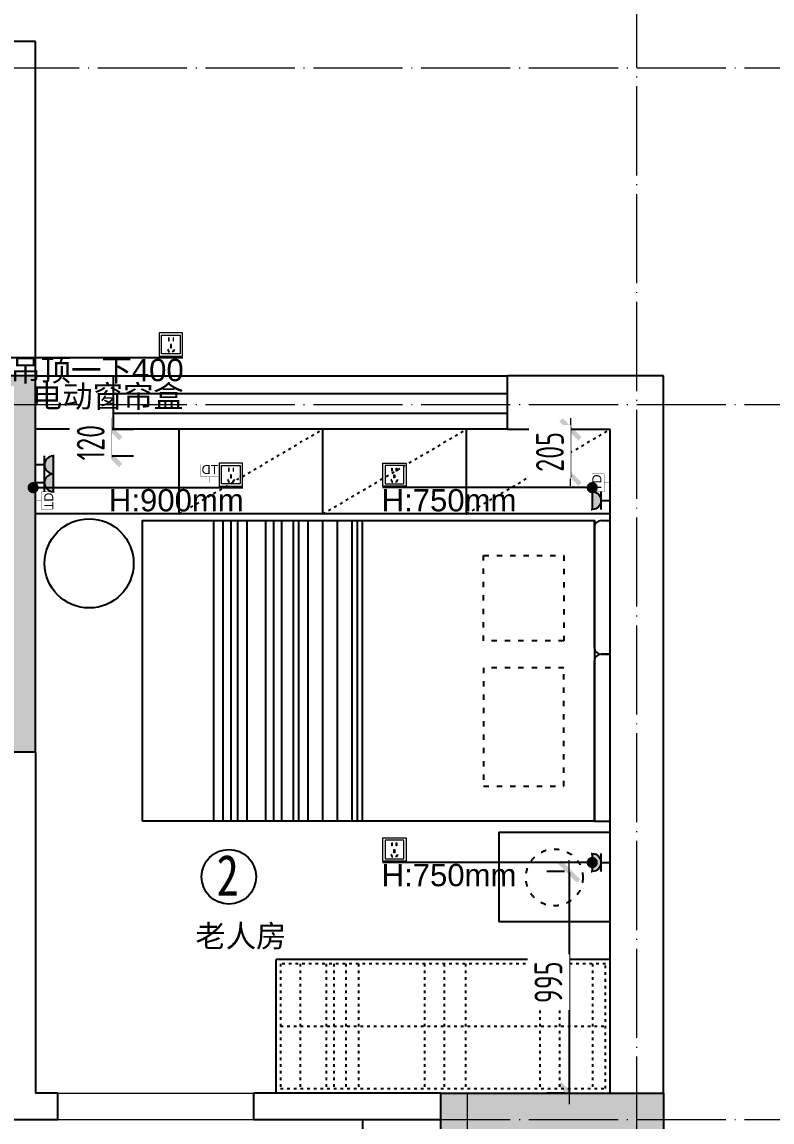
# Model space of a CAD drawing. Header units: inches. Extents: x -50945 to 250244, y -404780 to 18493.
# Drawn here: x 110858 to 114226, y -280189 to -275250 of the extents above; entities that cross this region are included whole.
import ezdxf

# ---------------------------------------------------------------- set-up
doc = ezdxf.new("R2010")
doc.units = ezdxf.units.IN
doc.header["$MEASUREMENT"] = 0
for name, pattern in [('ACAD_ISO03W100', [30, 12, -18]), ('DOTE', [2.42, 2, -0.2, 0.02, -0.2]), ('iGo户型优化10', [30, 12, -18])]:
    doc.linetypes.add(name, pattern=pattern)
for name, color, linetype, lineweight in [('0000插座', 1, 'Continuous', 25), ('0000照明', 241, 'Continuous', 25), ('天棚材质标注', 2, 'Continuous', 5), ('门', 65, 'Continuous', 13)]:
    doc.layers.add(name, color=color, linetype=linetype, lineweight=lineweight)
for name, color, linetype in [('D-ARCHI', 250, 'Continuous'), ('EVH 立面填充', 8, 'Continuous'), ('IBS-003-建筑窗框', 3, 'Continuous'), ('IBS-182-原建筑非承重墙', 150, 'Continuous'), ('IBS-200-原建筑承重墙柱', 200, 'Continuous'), ('IBS-63-原建筑窗', 63, 'Continuous'), ('IDS-040-固定高家具', 40, 'Continuous'), ('IFF-51-活动家具', 51, 'Continuous'), ('房间编号', 50, 'Continuous')]:
    doc.layers.add(name, color=color, linetype=linetype)
doc.styles.add('ARI', font='', dxfattribs={"width": 0.8, "height": 200})
doc.styles.add('HBA-DIMT', font='ARCHS.SHX', dxfattribs={"width": 0.8})
doc.styles.add('MtXpl_Arial_Unicode_', font='Arial Unicode.ttf')
doc.styles.get("Standard").update_dxf_attribs({"font": 'Arial.ttf'})
doc.styles.get('ARI').set_extended_font_data('SimSun')
doc.dimstyles.new('HBA_40', dxfattribs={"dimscale": 50, "dimtxt": 2.5, "dimasz": 0.1, "dimexe": 2, "dimexo": 2.5, "dimgap": 0.6, "dimtad": 1, "dimdec": 0, "dimrnd": 5, "dimzin": 0, "dimtxsty": 'HBA-DIMT', "dimblk": 'HBA_DIMENSION_TICK', "dimblk1": 'HBA_DIMENSION_TICK', "dimblk2": 'HBA_DIMENSION_TICK', "dimcen": 0.125, "dimclrd": 44, "dimclre": 44, "dimclrt": 2, "dimadec": 0, "dimazin": 0, "dimtfac": 1, "dimtdec": 0, "dimtix": 1, "dimtmove": 1, "dimatfit": 3, "dimldrblk": 'HBA_Leader_Dot', "dimfxl": 0, "dimtvp": 1, "dimtfill": 1, "dimtolj": 1, "dimtzin": 0, "dimarcsym": 0})

# ---------------------------------------------------------------- blocks, each defined once
blk = doc.blocks.new('_LINKPT1')
blk.add_line((0, 0), (0, 0))
blk = doc.blocks.new('M_X23')
for p, q in [((-0.5, 1.05), (-0.5, 1)), ((-0.5, 1), (0.5, 1)), ((0.5, 1.05), (0.5, 1)), ((0.5, 0.5), (-0.5, 0.5)), ((0, 0.5), (0, 0))]:
    blk.add_line(p, q)
blk.add_arc((0, 1), 0.5, 180, 0)
for points in [[(0.433, 0.75), (-0.433, 0.75), (0.5, 1), (-0.5, 1)], [(0.25, 0.567), (-0.25, 0.567), (0.433, 0.75), (-0.433, 0.75)], [(0, 0.5), (0, 0.5), (0.25, 0.567), (-0.25, 0.567)]]:
    blk.add_solid(points)
blk.add_blockref('_LINKPT1', (0.001, 0))
at = {"width": 0.8, "flags": 9}
blk.add_attdef('A', (0, 0), '', height=0.00002, dxfattribs=at)
blk = doc.blocks.new('HBA_DIMENSION_TICK')
at = {"color": 0, "linetype": 'ByBlock'}
for p, q in [((-10, 0), (0, 0)), ((0, 0), (10, 0))]:
    blk.add_line(p, q, dxfattribs=at)
at = {"color": 50, "linetype": 'ByBlock'}
blk.add_solid([(-10, -7), (-7, -10), (7, 10), (10, 7)], dxfattribs=at)
blk = doc.blocks.new('HBA_Leader_Dot')
at = {"color": 0, "linetype": 'ByBlock'}
blk.add_line((-5, 0), (-10, 0), dxfattribs=at)
at = {"color": 0, "linetype": 'ByBlock', "const_width": 5}
blk.add_lwpolyline([(-2.5, 0, 1), (2.5, 0, 1)], format="xyb", close=True, dxfattribs=at)
blk = doc.blocks.new('h46jtr')
at = {"lineweight": 0}
for points in [[(4759.4, 50.76), (4763.7, 50.76), (4763.7, 46.46), (4759.4, 46.46)], [(4763.27, 50.33), (4759.83, 50.33), (4759.83, 46.89), (4763.27, 46.89)], [(4761.03, 49.83), (4761.14, 49.83), (4761.14, 49.26), (4761.03, 49.26)], [(4761.88, 49.83), (4762, 49.83), (4762, 49.26), (4761.88, 49.26)], [(4760.98, 47.68), (4760.86, 47.61), (4761.13, 47.16), (4761.24, 47.22)], [(4761.44, 48.58), (4761.59, 48.58), (4761.59, 48), (4761.44, 48)], [(4762.05, 47.68), (4762.16, 47.61), (4761.9, 47.16), (4761.79, 47.22)]]:
    blk.add_lwpolyline(points, close=True, dxfattribs=at)
blk = doc.blocks.new('*D769')
at = {"layer": 'Defpoints', "color": 0, "transparency": 16777216}
for p in [(113403.4, -277078.6), (113419.1, -277282)]:
    blk.add_point(p, dxfattribs=at)
at = {"layer": '天棚材质标注', "color": 44, "lineweight": -2, "transparency": 16777216}
for p, q in [((113278.4, -277078.6), (113221.2, -277078.6)), ((113321.2, -277073.6), (113321.2, -277068.6)), ((113321.2, -277282), (113321.2, -277078.6)), ((113294.1, -277282), (113221.2, -277282)), ((113321.2, -277287), (113321.2, -277292))]:
    blk.add_line(p, q, dxfattribs=at)
at = {"layer": '天棚材质标注', "color": 44, "lineweight": -2, "transparency": 16777216, "xscale": 5, "yscale": 5, "zscale": 5}
for p, rotation in [((113321.2, -277078.6), 270), ((113321.2, -277282), 90)]:
    blk.add_blockref('HBA_DIMENSION_TICK', p, dxfattribs=dict(at, rotation=rotation))
at = {"layer": '天棚材质标注', "color": 2, "transparency": 16777216, "insert": (113228.7, -277180.3), "char_height": 125, "attachment_point": 5, "rotation": 90, "style": 'HBA-DIMT', "bg_fill": 3, "box_fill_scale": 1.25, "bg_fill_color": 256, "bg_fill_true_color": 13158600, "bg_fill_transparency": 0}
blk.add_mtext('\\A1;205', dxfattribs=at)
at = {"layer": 'Defpoints', "color": 0, "transparency": 16777216}
blk.add_point((113321.2, -277078.6), dxfattribs=at)
blk = doc.blocks.new('*D770')
at = {"layer": 'Defpoints', "color": 0, "transparency": 16777216}
for p in [(113418.5, -279063.8), (113314.4, -280058.6), (113418.5, -280058.6)]:
    blk.add_point(p, dxfattribs=at)
at = {"layer": '天棚材质标注', "color": 44, "lineweight": -2, "transparency": 16777216}
for p, q in [((113293.5, -279063.8), (113214.4, -279063.8)), ((113314.4, -279068.8), (113314.4, -280053.6)), ((113293.5, -280058.6), (113214.4, -280058.6))]:
    blk.add_line(p, q, dxfattribs=at)
at = {"layer": '天棚材质标注', "color": 44, "lineweight": -2, "transparency": 16777216, "xscale": 5, "yscale": 5, "zscale": 5}
for p, rotation in [((113314.4, -279063.8), 90), ((113314.4, -280058.6), 270)]:
    blk.add_blockref('HBA_DIMENSION_TICK', p, dxfattribs=dict(at, rotation=rotation))
at = {"layer": '天棚材质标注', "color": 2, "transparency": 16777216, "insert": (113221.9, -279561.2), "char_height": 125, "attachment_point": 5, "rotation": 90, "style": 'HBA-DIMT', "bg_fill": 3, "box_fill_scale": 1.25, "bg_fill_color": 256, "bg_fill_true_color": 13158600, "bg_fill_transparency": 0}
blk.add_mtext('\\A1;995', dxfattribs=at)
blk = doc.blocks.new('*D771')
at = {"layer": 'Defpoints', "color": 0, "transparency": 16777216}
for p in [(111002.8, -277078.6), (111002.8, -277198.7)]:
    blk.add_point(p, dxfattribs=at)
at = {"layer": '天棚材质标注', "color": 44, "lineweight": -2, "transparency": 16777216}
for p, q in [((111127.8, -277078.6), (111359.1, -277078.6)), ((111259.1, -277073.6), (111259.1, -277068.6)), ((111259.1, -277198.7), (111259.1, -277078.6)), ((111127.8, -277198.7), (111359.1, -277198.7)), ((111259.1, -277203.7), (111259.1, -277208.7))]:
    blk.add_line(p, q, dxfattribs=at)
at = {"layer": '天棚材质标注', "color": 44, "lineweight": -2, "transparency": 16777216, "xscale": 5, "yscale": 5, "zscale": 5}
for p, rotation in [((111259.1, -277078.6), 270), ((111259.1, -277198.7), 90)]:
    blk.add_blockref('HBA_DIMENSION_TICK', p, dxfattribs=dict(at, rotation=rotation))
at = {"layer": '天棚材质标注', "color": 2, "transparency": 16777216, "insert": (111166.6, -277138.7), "char_height": 125, "attachment_point": 5, "rotation": 90, "style": 'HBA-DIMT', "bg_fill": 3, "box_fill_scale": 1.25, "bg_fill_color": 256, "bg_fill_true_color": 13158600, "bg_fill_transparency": 0}
blk.add_mtext('\\A1;120', dxfattribs=at)
at = {"layer": 'Defpoints', "color": 0, "transparency": 16777216}
blk.add_point((111259.1, -277078.6), dxfattribs=at)
blk = doc.blocks.new('dther')
at = {"color": 1, "const_width": 2.65}
for points in [[(520867.8, -304442.5), (520949.1, -304442.5), (520949.1, -304503), (520988.8, -304503)], [(520867.8, -304563.5), (520949.1, -304563.5), (520949.1, -304503), (520988.8, -304503)]]:
    blk.add_lwpolyline(points, dxfattribs=at)
at = {"color": 1, "insert": (520899.6, -304503), "char_height": 60.38, "width": 110.385, "attachment_point": 5, "rotation": 90}
blk.add_mtext('{\\W1;TD}', dxfattribs=at)

msp = doc.modelspace()

# ---------------------------------------------------------------- hatches: boundary and pattern name
at = {"layer": 'EVH 立面填充'}
h = msp.add_hatch(color=256, dxfattribs=at)
h.dxf.hatch_style = 1
h.paths.add_polyline_path([(110698.67, -277078.62), (110698.67, -278528.62), (110918.67, -278528.62), (110918.67, -276838.62), (110488.67, -276838.62), (110488.67, -277078.62)])
h = msp.add_hatch(color=256, dxfattribs=at)
h.dxf.hatch_style = 1
h.paths.add_polyline_path([(112978.67, -280298.62), (113738.67, -280298.62), (113738.67, -280058.62), (112738.67, -280058.62), (112738.67, -283088.62), (112978.67, -283088.62)])

# ---------------------------------------------------------------- linework, layer by layer
at = {"layer": 'D-ARCHI', "color": 251, "linetype": 'DOTE', "lineweight": 5, "ltscale": 200}
for p, q in [((113618.67, -286586.95), (113618.67, -272638.38)), ((116438.67, -275458.38), (96111.41, -275458.38)), ((116438.67, -276968.62), (96098.67, -276968.62)), ((112858.67, -287586.95), (112858.67, -280058.62)), ((116438.67, -280178.62), (96111.41, -280178.62))]:
    msp.add_line(p, q, dxfattribs=at)
at = {"layer": 'IBS-003-建筑窗框', "color": 251, "ltscale": 10}
for p, q in [((110918.67, -275338.38), (105378.67, -275338.38)), ((110918.67, -276838.62), (110918.67, -275338.38)), ((111268.67, -276838.62), (113038.67, -276838.62)), ((113038.67, -277078.62), (111268.67, -277078.62))]:
    msp.add_line(p, q, dxfattribs=at)
at = {"layer": 'IBS-182-原建筑非承重墙'}
for p, q in [((110918.67, -276838.62), (111268.67, -276838.62)), ((111268.67, -277078.62), (111268.67, -276838.62)), ((113738.67, -276838.62), (113038.67, -276838.62)), ((113038.67, -277078.62), (113038.67, -276838.62)), ((113738.67, -280058.62), (113738.67, -276838.62)), ((111268.67, -277078.62), (110918.67, -277078.62)), ((113038.67, -277078.62), (113498.67, -277078.62)), ((113498.67, -280058.62), (113498.67, -277078.62)), ((110918.67, -278528.62), (110918.67, -280058.62)), ((111018.67, -280058.62), (110918.67, -280058.62)), ((111018.67, -280178.62), (111018.67, -280058.62)), ((111898.67, -280178.62), (111898.67, -280058.62)), ((112738.67, -280058.62), (111898.67, -280058.62)), ((111018.67, -280178.62), (110698.67, -280178.62)), ((112738.67, -280178.62), (111898.67, -280178.62))]:
    msp.add_line(p, q, dxfattribs=at)
at = {"layer": 'IBS-200-原建筑承重墙柱', "ltscale": 0.02}
for p, q in [((110918.67, -276838.62), (110488.67, -276838.62)), ((110918.67, -278528.62), (110918.67, -276838.62)), ((110918.67, -278528.62), (110698.67, -278528.62)), ((112738.67, -283088.62), (112738.67, -280058.62)), ((112738.67, -280058.62), (113738.67, -280058.62)), ((113738.67, -280058.62), (113738.67, -280298.62))]:
    msp.add_line(p, q, dxfattribs=at)
at = {"layer": 'IBS-63-原建筑窗'}
for p, q in [((111268.67, -276918.62), (113038.67, -276918.62)), ((111268.67, -277006.2), (113038.67, -277006.2))]:
    msp.add_line(p, q, dxfattribs=at)
at = {"layer": 'IDS-040-固定高家具'}
for p, q in [((111563.67, -277458.62), (111563.67, -277078.62)), ((112208.67, -277458.62), (112208.67, -277078.62)), ((112853.67, -277458.62), (112853.67, -277078.62)), ((113498.67, -277458.62), (110918.67, -277458.62)), ((113498.67, -279458.62), (111998.67, -279458.62)), ((111998.67, -280058.62), (111998.67, -279458.62)), ((112388.67, -282848.62), (112388.67, -280178.62))]:
    msp.add_line(p, q, dxfattribs=at)
at = {"layer": 'IDS-040-固定高家具', "linetype": 'ACAD_ISO03W100'}
for p, q in [((111563.67, -277458.62), (112208.67, -277078.62)), ((112208.67, -277458.62), (112853.67, -277078.62)), ((112853.67, -277458.62), (113498.67, -277078.62)), ((112107.83, -279478.62), (112107.83, -280038.62)), ((112224.46, -279478.62), (112224.46, -280038.62)), ((112258.16, -279478.62), (112258.16, -280038.62)), ((112312.59, -279478.62), (112312.59, -280038.62)), ((112369.61, -279478.62), (112369.61, -280038.62)), ((112665.1, -279478.62), (112665.1, -280038.62)), ((112753.22, -279478.62), (112753.22, -280038.62)), ((112849.12, -279478.62), (112849.12, -280038.62)), ((113183.49, -279478.62), (113183.49, -280038.62)), ((113271.61, -279478.62), (113271.61, -280038.62)), ((113419.35, -279478.62), (113419.35, -280038.62)), ((112018.67, -279758.62), (113478.67, -279758.62))]:
    msp.add_line(p, q, dxfattribs=at)
msp.add_lwpolyline([(112018.67, -280038.62), (113478.67, -280038.62), (113478.67, -279478.62), (112018.67, -279478.62)], close=True, dxfattribs=at)
at = {"layer": 'IDS-040-固定高家具'}
msp.add_circle((111159.52, -277680.69), 200, dxfattribs=at)
for p in [(111563.67, -277458.62), (112208.67, -277458.62), (112853.67, -277458.62)]:
    msp.add_point(p, dxfattribs=at)
at = {"layer": 'IFF-51-活动家具', "color": 250}
for p, q in [((111720.06, -278838.62), (111720.06, -277488.62)), ((111761.79, -278838.62), (111761.79, -277488.62)), ((111797.56, -278838.62), (111797.56, -277488.62)), ((111827.37, -278838.62), (111827.37, -277488.62)), ((111869.1, -278838.62), (111869.1, -277488.62)), ((111952.57, -278838.62), (111952.57, -277488.62)), ((111988.34, -278838.62), (111988.34, -277488.62)), ((112024.11, -278838.62), (112024.11, -277488.62)), ((112077.77, -278838.62), (112077.77, -277488.62)), ((112101.62, -278838.62), (112101.62, -277488.62)), ((112143.35, -278838.62), (112143.35, -277488.62)), ((112208.93, -278838.62), (112208.93, -277488.62)), ((112274.51, -278838.62), (112274.51, -277488.62)), ((112340.09, -278838.62), (112340.09, -277488.62)), ((112363.94, -278838.62), (112363.94, -277488.62)), ((112387.79, -278838.62), (112387.79, -277488.62))]:
    msp.add_line(p, q, dxfattribs=at)
at = {"layer": 'IFF-51-活动家具'}
for p, q in [((113428.67, -278058.62), (113428.67, -277488.62)), ((113458.67, -277488.62), (113498.67, -277488.62)), ((113498.67, -278838.62), (113498.67, -277488.62)), ((113428.67, -278838.62), (113428.67, -278118.62)), ((113458.67, -278088.62), (113498.67, -278088.62)), ((113498.67, -278088.62), (113458.67, -278088.62))]:
    msp.add_line(p, q, dxfattribs=at)
at = {"layer": 'IFF-51-活动家具', "color": 7}
msp.add_line((113428.67, -278838.62), (113498.67, -278838.62), dxfattribs=at)
at = {"layer": 'IFF-51-活动家具'}
for points in [[(111398.67, -278838.62), (111398.67, -277488.62), (113428.67, -277488.62), (113428.67, -278838.62)], [(113498.67, -279288.62), (113498.67, -278888.62), (112998.67, -278888.62), (112998.67, -279288.62)]]:
    msp.add_lwpolyline(points, close=True, dxfattribs=at)
at = {"layer": 'IFF-51-活动家具', "color": 251, "linetype": 'iGo户型优化10', "ltscale": 2}
for points in [[(113290.7, -277645.7), (113290.7, -278028.11), (112930.33, -278028.11), (112930.33, -277645.7)], [(113290.7, -278681.53), (113290.7, -278149.13), (112930.33, -278149.13), (112930.33, -278681.53)]]:
    msp.add_lwpolyline(points, close=True, dxfattribs=at)
msp.add_circle((113248.67, -279090.75), 127.66, dxfattribs=at)
at = {"layer": 'IFF-51-活动家具'}
for centre, start, end in [((113458.67, -277518.62), 90, 180), ((113458.67, -278058.62), 180, 270), ((113458.67, -278118.62), 90, 180)]:
    msp.add_arc(centre, 30, start, end, dxfattribs=at)
at = {"layer": '房间编号'}
msp.add_circle((111786.94, -279087.8), 122.5, dxfattribs=at)
at = {"layer": '门', "color": 8, "lineweight": 5}
msp.add_lwpolyline([(111018.67, -280058.62), (111898.67, -280058.62), (111898.67, -280178.62), (111018.67, -280178.62)], close=True, dxfattribs=at)

# ---------------------------------------------------------------- block references
at = {"layer": '0000插座', "color": 8, "lineweight": 5, "yscale": 24.14285714285714, "zscale": 24.14285714285714}
for p, xscale in [((226483.93, -277871.49), -24.14285714285714), ((226753.37, -278455.87), -24.14285714285714), ((-2426.71, -278455.87), 24.14285714285714), ((-2426.71, -280138.7), 24.14285714285714)]:
    msp.add_blockref('h46jtr', p, dxfattribs=dict(at, xscale=xscale))
at = {"layer": '0000插座', "lineweight": 5}
for name, p, xscale, yscale, zscale, rotation in [('M_X23', (110918.67, -277238.77), 80.1239835984177, 80.1239835984177, 80.1239835984177, 270), ('M_X23', (110918.67, -277318.9), 80.1239835984177, 80.1239835984177, 80.1239835984177, 270), ('dther', (-91299.92, 70006.94), -0.6666666666666666, 0.6666666666666666, 0.6666666666666666, 90.00000000000007), ('M_X23', (113498.67, -277398.9), -80.1239835984177, 80.1239835984177, 80.1239835984177, 90), ('M_X23', (113498.67, -279023.7), -80.1239835984177, 80.1239835984177, 80.1239835984177, 90)]:
    msp.add_blockref(name, p, dxfattribs=dict(at, xscale=xscale, yscale=yscale, zscale=zscale, rotation=rotation))
at = {"layer": '0000插座', "lineweight": 5, "xscale": -0.6666666666666666, "yscale": 0.6666666666666666, "zscale": 0.6666666666666666}
msp.add_blockref('dther', (458244.53, -74398.47), dxfattribs=at)

# ---------------------------------------------------------------- texts
at = {"layer": '0000插座', "char_height": 100, "width": 2800.5718, "style": 'MtXpl_Arial_Unicode_'}
for s, insert, attachment_point in [('吊顶一下400', (111584.34, -276762.94), 3), ('H:900mm', (111853.78, -277347.32), 3), ('H:750mm', (112472.88, -277347.32), 1), ('H:750mm', (112472.88, -279030.15), 1)]:
    msp.add_mtext(s, dxfattribs=dict(at, insert=insert, attachment_point=attachment_point))
at = {"layer": '房间编号', "color": 8, "style": 'MtXpl_Arial_Unicode_'}
msp.add_text('老人房', height=100, dxfattribs=at).set_placement((111636.34, -279403.56))
at = {"layer": '房间编号', "insert": (111831.74, -278988.91), "char_height": 183.75, "width": 2606.4647, "attachment_point": 3, "style": 'ARI'}
msp.add_mtext('2', dxfattribs=at)

# ---------------------------------------------------------------- leaders
at = {"layer": '0000照明'}
for points in [[(110638.67, -276756.49), (111579.78, -276756.49)], [(110908.11, -277340.87), (111849.22, -277340.87)], [(113418.55, -279023.7), (112477.44, -279023.7)]]:
    msp.add_leader(points, dimstyle='HBA_40', override={"dimgap": 0.6, "dimtad": 0}, dxfattribs=at)

# ---------------------------------------------------------------- next in the draw order: dimensions: what is measured, and where the dimension line sits
at = {"layer": '天棚材质标注', "color": 6}
for base, p1, p2, picture, middle in [((111259.11, -277078.62), (111002.8, -277198.71), (111002.8, -277078.62), '*D771', (111166.61, -277138.66)), ((113321.2, -277078.62), (113419.1, -277282.02), (113403.45, -277078.62), '*D769', (113228.7, -277180.32)), ((113314.43, -280058.62), (113418.55, -279063.76), (113418.55, -280058.62), '*D770', (113221.93, -279561.19))]:
    dim = msp.add_linear_dim(base=base, p1=p1, p2=p2, angle=90, dimstyle='HBA_40', dxfattribs=at)
    dim.commit()
    dim.dimension.update_dxf_attribs({"geometry": picture, "text_midpoint": middle})

# ---------------------------------------------------------------- next in the draw order: block references
at = {"layer": '0000插座', "lineweight": 5, "xscale": 0.6666666666666666, "yscale": 0.6666666666666666, "zscale": 0.6666666666666666}
msp.add_blockref('dther', (-233827.19, -74316.81), dxfattribs=at)

# ---------------------------------------------------------------- next in the draw order: texts
at = {"layer": '0000插座', "insert": (111584.34, -276880.67), "char_height": 100, "width": 2800.5718, "attachment_point": 3, "style": 'MtXpl_Arial_Unicode_'}
msp.add_mtext('电动窗帘盒', dxfattribs=at)

# ---------------------------------------------------------------- next in the draw order: leaders
at = {"layer": '0000照明'}
msp.add_leader([(113418.55, -277340.87), (112477.44, -277340.87)], dimstyle='HBA_40', override={"dimgap": 0.6, "dimtad": 0}, dxfattribs=at)

doc.saveas('drawing.dxf')
